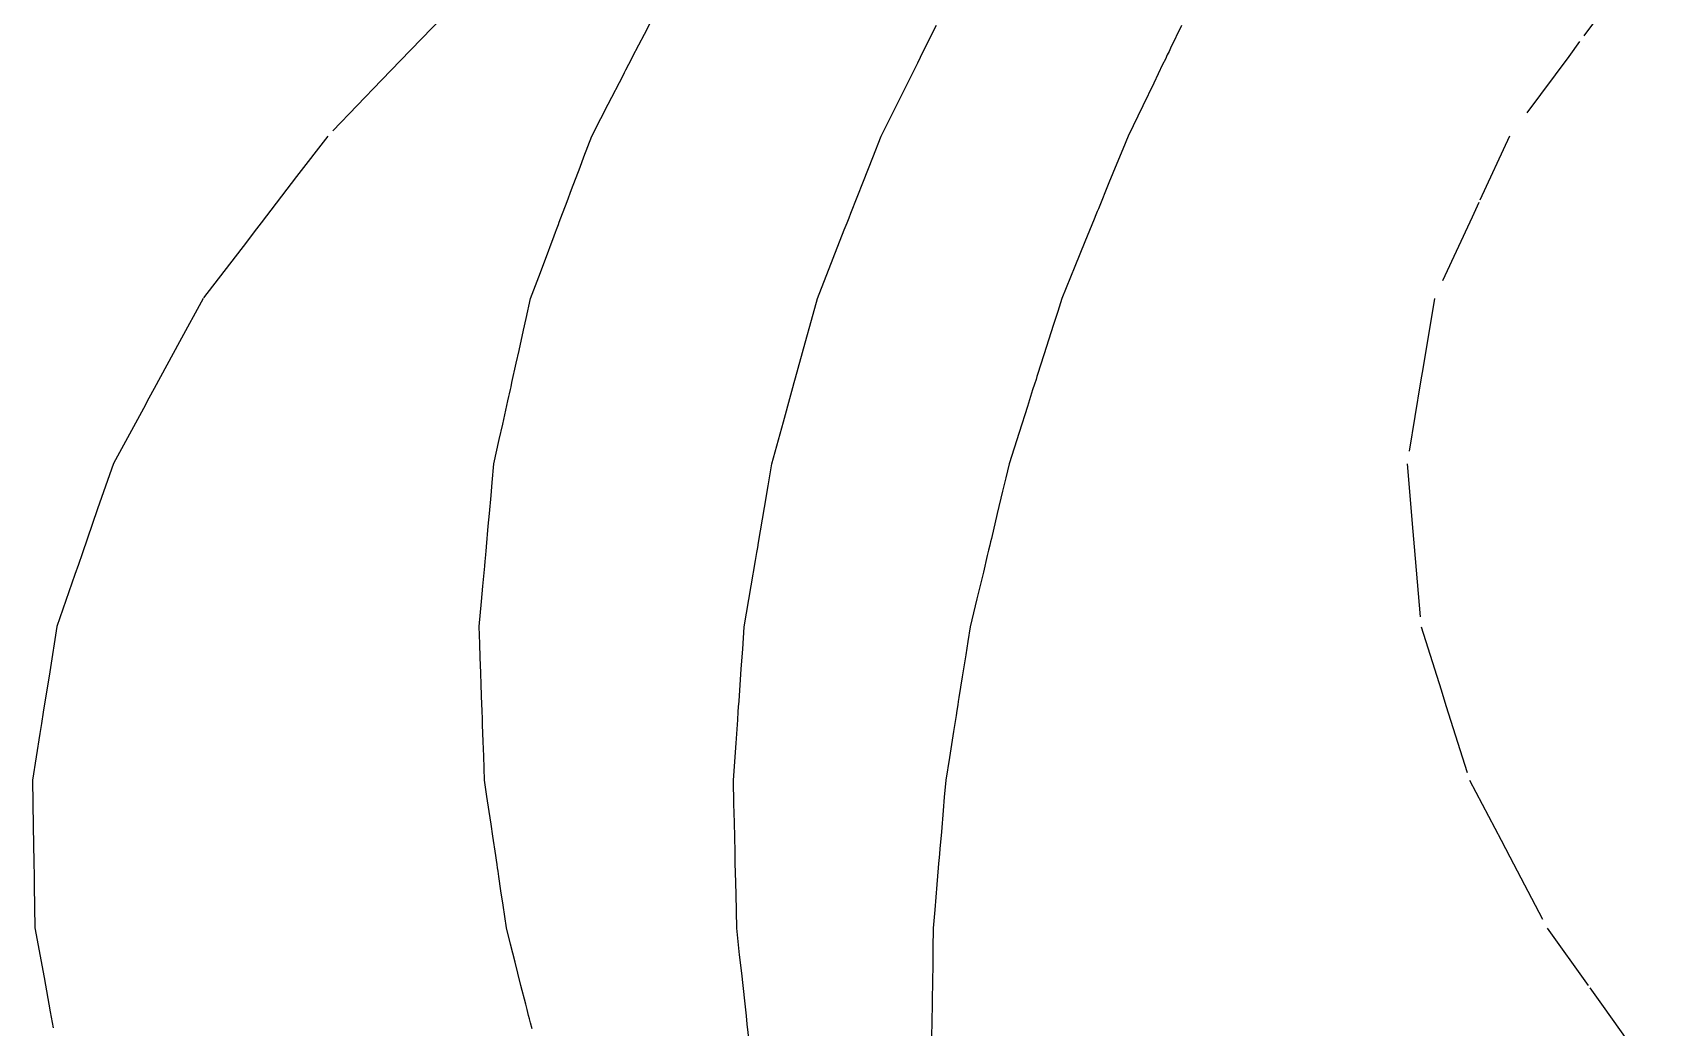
# Model space of a CAD drawing. Extents: x 11 to 203, y -288 to -10.
# Drawn here: x 95.51 to 128.04, y -214.26 to -194.3 of the extents above; entities that cross this region are included whole.
import ezdxf

# ---------------------------------------------------------------- set-up
doc = ezdxf.new("R2010")
doc.units = 0
for name, pattern in [('AI-LINETYPE-4', [2.822222, 1.411111, -1.411111]), ('AI-LINETYPE-6', [2.822222, 1.411111, -1.411111]), ('AI-LINETYPE-7', [2.822222, 1.411111, -1.411111])]:
    doc.linetypes.add(name, pattern=pattern)
doc.layers.add('MOUNTAINLINE', color=7, linetype='CONTINUOUS')
doc.layers.add('VALLEYLINE', color=7, linetype='CONTINUOUS')

# ---------------------------------------------------------------- blocks, each defined once
blk = doc.blocks.new('BLOCK_5')
at = {"layer": 'VALLEYLINE', "color": 7, "linetype": 'AI-LINETYPE-4'}
blk.add_lwpolyline([(127.468, -193.238), (126.541, -194.487), (126.322, -194.784), (125.134, -196.384), (124.521, -197.713), (124.386, -198.005), (123.629, -199.642), (123.403, -201.012), (123.353, -201.311), (123.081, -202.956), (123.197, -204.31), (123.223, -204.619), (123.362, -206.223), (123.762, -207.489), (123.861, -207.803), (124.335, -209.301), (124.966, -210.503), (125.14, -210.836), (125.891, -212.266), (126.744, -213.462), (127.015, -213.841), (128.045, -215.284)], dxfattribs=at)
blk = doc.blocks.new('BLOCK_7')
at = {"layer": 'VALLEYLINE', "color": 7, "linetype": 'AI-LINETYPE-6'}
blk.add_lwpolyline([(109.895, -214.638), (109.847, -214.195), (109.828, -214.022), (109.815, -213.905), (109.795, -213.725), (109.735, -213.169), (109.694, -212.8), (109.635, -212.264), (109.621, -211.585), (109.61, -211.141), (109.607, -210.98), (109.604, -210.876), (109.602, -210.739), (109.588, -210.147), (109.58, -209.774), (109.569, -209.3), (109.621, -208.554), (109.655, -208.086), (109.666, -207.928), (109.673, -207.83), (109.681, -207.713), (109.727, -207.067), (109.755, -206.67), (109.787, -206.221), (109.926, -205.4), (110.012, -204.892), (110.039, -204.734), (110.056, -204.635), (110.074, -204.531), (110.193, -203.831), (110.266, -203.398), (110.342, -202.954), (110.574, -202.111), (110.721, -201.574), (110.763, -201.423), (110.79, -201.323), (110.816, -201.227), (111.008, -200.529), (111.133, -200.073), (111.252, -199.641), (111.571, -198.828), (111.793, -198.264), (111.85, -198.121), (111.889, -198.018), (111.926, -197.925), (112.178, -197.285), (112.365, -196.811), (112.532, -196.383), (112.9, -195.646), (113.198, -195.048), (113.265, -194.916), (113.321, -194.802), (113.371, -194.702), (113.643, -194.157)], dxfattribs=at)
at = {"layer": 'VALLEYLINE', "color": 7, "linetype": 'AI-LINETYPE-7'}
blk.add_lwpolyline([(103.738, -193.991), (102.888, -194.871), (102.713, -195.052), (102.512, -195.261), (101.432, -196.381), (100.808, -197.195), (100.097, -198.122), (99.957, -198.305), (99.801, -198.508), (98.936, -199.638), (98.462, -200.509), (97.951, -201.446), (97.846, -201.641), (97.735, -201.844), (97.132, -202.951), (96.817, -203.86), (96.505, -204.759), (96.431, -204.972), (96.361, -205.175), (95.999, -206.219), (95.855, -207.126), (95.726, -207.934), (95.689, -208.165), (95.658, -208.363), (95.509, -209.297), (95.525, -210.222), (95.537, -210.953), (95.542, -211.216), (95.545, -211.415), (95.56, -212.262), (95.741, -213.258), (95.865, -213.942), (95.924, -214.268)], dxfattribs=at)
blk = doc.blocks.new('BLOCK_420')
at = {"layer": 'MOUNTAINLINE', "color": 7}
blk.add_lwpolyline([(113.551, -214.034), (113.55, -214.118)], dxfattribs=at)
blk = doc.blocks.new('BLOCK_421')
at = {"layer": 'MOUNTAINLINE', "color": 7}
blk.add_lwpolyline([(113.553, -213.898), (113.551, -214.034)], dxfattribs=at)
blk = doc.blocks.new('BLOCK_422')
at = {"layer": 'MOUNTAINLINE', "color": 7}
blk.add_lwpolyline([(113.555, -213.807), (113.553, -213.898)], dxfattribs=at)
blk = doc.blocks.new('BLOCK_423')
at = {"layer": 'MOUNTAINLINE', "color": 7}
blk.add_lwpolyline([(113.56, -213.384), (113.556, -213.667)], dxfattribs=at)
blk = doc.blocks.new('BLOCK_424')
at = {"layer": 'MOUNTAINLINE', "color": 7}
blk.add_lwpolyline([(113.567, -212.954), (113.56, -213.384)], dxfattribs=at)
blk = doc.blocks.new('BLOCK_425')
at = {"layer": 'MOUNTAINLINE', "color": 7}
blk.add_lwpolyline([(113.57, -212.672), (113.567, -212.954)], dxfattribs=at)
blk = doc.blocks.new('BLOCK_426')
at = {"layer": 'MOUNTAINLINE', "color": 7}
blk.add_lwpolyline([(113.556, -213.667), (113.555, -213.807)], dxfattribs=at)
blk = doc.blocks.new('BLOCK_427')
at = {"layer": 'MOUNTAINLINE', "color": 7}
blk.add_lwpolyline([(113.575, -212.265), (113.57, -212.672)], dxfattribs=at)
blk = doc.blocks.new('BLOCK_428')
at = {"layer": 'MOUNTAINLINE', "color": 7}
blk.add_lwpolyline([(113.607, -211.899), (113.575, -212.265)], dxfattribs=at)
blk = doc.blocks.new('BLOCK_429')
at = {"layer": 'MOUNTAINLINE', "color": 7}
blk.add_lwpolyline([(113.65, -211.39), (113.607, -211.899)], dxfattribs=at)
blk = doc.blocks.new('BLOCK_430')
at = {"layer": 'MOUNTAINLINE', "color": 7}
blk.add_lwpolyline([(113.678, -211.06), (113.65, -211.39)], dxfattribs=at)
blk = doc.blocks.new('BLOCK_431')
at = {"layer": 'MOUNTAINLINE', "color": 7}
blk.add_lwpolyline([(113.685, -210.971), (113.678, -211.06)], dxfattribs=at)
blk = doc.blocks.new('BLOCK_432')
at = {"layer": 'MOUNTAINLINE', "color": 7}
blk.add_lwpolyline([(113.696, -210.853), (113.685, -210.971)], dxfattribs=at)
blk = doc.blocks.new('BLOCK_433')
at = {"layer": 'MOUNTAINLINE', "color": 7}
blk.add_lwpolyline([(113.702, -210.776), (113.696, -210.853)], dxfattribs=at)
blk = doc.blocks.new('BLOCK_434')
at = {"layer": 'MOUNTAINLINE', "color": 7}
blk.add_lwpolyline([(113.711, -210.675), (113.702, -210.776)], dxfattribs=at)
blk = doc.blocks.new('BLOCK_435')
at = {"layer": 'MOUNTAINLINE', "color": 7}
blk.add_lwpolyline([(113.74, -210.335), (113.711, -210.675)], dxfattribs=at)
blk = doc.blocks.new('BLOCK_436')
at = {"layer": 'MOUNTAINLINE', "color": 7}
blk.add_lwpolyline([(113.776, -209.907), (113.74, -210.335)], dxfattribs=at)
blk = doc.blocks.new('BLOCK_437')
at = {"layer": 'MOUNTAINLINE', "color": 7}
blk.add_lwpolyline([(113.799, -209.638), (113.776, -209.907)], dxfattribs=at)
blk = doc.blocks.new('BLOCK_438')
at = {"layer": 'MOUNTAINLINE', "color": 7}
blk.add_lwpolyline([(113.827, -209.3), (113.799, -209.638)], dxfattribs=at)
blk = doc.blocks.new('BLOCK_439')
at = {"layer": 'MOUNTAINLINE', "color": 7}
blk.add_lwpolyline([(113.9, -208.846), (113.827, -209.3)], dxfattribs=at)
blk = doc.blocks.new('BLOCK_440')
at = {"layer": 'MOUNTAINLINE', "color": 7}
blk.add_lwpolyline([(113.984, -208.324), (113.9, -208.846)], dxfattribs=at)
blk = doc.blocks.new('BLOCK_441')
at = {"layer": 'MOUNTAINLINE', "color": 7}
blk.add_lwpolyline([(114.035, -207.999), (113.984, -208.324)], dxfattribs=at)
blk = doc.blocks.new('BLOCK_442')
at = {"layer": 'MOUNTAINLINE', "color": 7}
blk.add_lwpolyline([(114.052, -207.9), (114.035, -207.999)], dxfattribs=at)
blk = doc.blocks.new('BLOCK_443')
at = {"layer": 'MOUNTAINLINE', "color": 7}
blk.add_lwpolyline([(114.068, -207.791), (114.052, -207.9)], dxfattribs=at)
blk = doc.blocks.new('BLOCK_444')
at = {"layer": 'MOUNTAINLINE', "color": 7}
blk.add_lwpolyline([(114.08, -207.723), (114.068, -207.791)], dxfattribs=at)
blk = doc.blocks.new('BLOCK_445')
at = {"layer": 'MOUNTAINLINE', "color": 7}
blk.add_lwpolyline([(114.093, -207.643), (114.08, -207.723)], dxfattribs=at)
blk = doc.blocks.new('BLOCK_446')
at = {"layer": 'MOUNTAINLINE', "color": 7}
blk.add_lwpolyline([(114.159, -207.225), (114.093, -207.643)], dxfattribs=at)
blk = doc.blocks.new('BLOCK_447')
at = {"layer": 'MOUNTAINLINE', "color": 7}
blk.add_lwpolyline([(114.23, -206.788), (114.159, -207.225)], dxfattribs=at)
blk = doc.blocks.new('BLOCK_448')
at = {"layer": 'MOUNTAINLINE', "color": 7}
blk.add_lwpolyline([(114.272, -206.521), (114.23, -206.788)], dxfattribs=at)
blk = doc.blocks.new('BLOCK_449')
at = {"layer": 'MOUNTAINLINE', "color": 7}
blk.add_lwpolyline([(114.32, -206.221), (114.272, -206.521)], dxfattribs=at)
blk = doc.blocks.new('BLOCK_450')
at = {"layer": 'MOUNTAINLINE', "color": 7}
blk.add_lwpolyline([(114.453, -205.665), (114.32, -206.221)], dxfattribs=at)
blk = doc.blocks.new('BLOCK_451')
at = {"layer": 'MOUNTAINLINE', "color": 7}
blk.add_lwpolyline([(114.582, -205.126), (114.453, -205.665)], dxfattribs=at)
blk = doc.blocks.new('BLOCK_452')
at = {"layer": 'MOUNTAINLINE', "color": 7}
blk.add_lwpolyline([(114.66, -204.796), (114.582, -205.126)], dxfattribs=at)
blk = doc.blocks.new('BLOCK_453')
at = {"layer": 'MOUNTAINLINE', "color": 7}
blk.add_lwpolyline([(114.687, -204.686), (114.66, -204.796)], dxfattribs=at)
blk = doc.blocks.new('BLOCK_454')
at = {"layer": 'MOUNTAINLINE', "color": 7}
blk.add_lwpolyline([(114.711, -204.584), (114.687, -204.686)], dxfattribs=at)
blk = doc.blocks.new('BLOCK_455')
at = {"layer": 'MOUNTAINLINE', "color": 7}
blk.add_lwpolyline([(114.725, -204.519), (114.711, -204.584)], dxfattribs=at)
blk = doc.blocks.new('BLOCK_456')
at = {"layer": 'MOUNTAINLINE', "color": 7}
blk.add_lwpolyline([(114.742, -204.452), (114.725, -204.519)], dxfattribs=at)
blk = doc.blocks.new('BLOCK_457')
at = {"layer": 'MOUNTAINLINE', "color": 7}
blk.add_lwpolyline([(114.862, -203.951), (114.742, -204.452)], dxfattribs=at)
blk = doc.blocks.new('BLOCK_458')
at = {"layer": 'MOUNTAINLINE', "color": 7}
blk.add_lwpolyline([(114.968, -203.506), (114.862, -203.951)], dxfattribs=at)
blk = doc.blocks.new('BLOCK_459')
at = {"layer": 'MOUNTAINLINE', "color": 7}
blk.add_lwpolyline([(115.032, -203.233), (114.968, -203.506)], dxfattribs=at)
blk = doc.blocks.new('BLOCK_460')
at = {"layer": 'MOUNTAINLINE', "color": 7}
blk.add_lwpolyline([(115.1, -202.955), (115.032, -203.233)], dxfattribs=at)
blk = doc.blocks.new('BLOCK_461')
at = {"layer": 'MOUNTAINLINE', "color": 7}
blk.add_lwpolyline([(115.299, -202.328), (115.1, -202.955)], dxfattribs=at)
blk = doc.blocks.new('BLOCK_462')
at = {"layer": 'MOUNTAINLINE', "color": 7}
blk.add_lwpolyline([(115.466, -201.805), (115.299, -202.328)], dxfattribs=at)
blk = doc.blocks.new('BLOCK_463')
at = {"layer": 'MOUNTAINLINE', "color": 7}
blk.add_lwpolyline([(115.571, -201.473), (115.466, -201.805)], dxfattribs=at)
blk = doc.blocks.new('BLOCK_464')
at = {"layer": 'MOUNTAINLINE', "color": 7}
blk.add_lwpolyline([(115.608, -201.358), (115.571, -201.473)], dxfattribs=at)
blk = doc.blocks.new('BLOCK_465')
at = {"layer": 'MOUNTAINLINE', "color": 7}
blk.add_lwpolyline([(115.638, -201.264), (115.608, -201.358)], dxfattribs=at)
blk = doc.blocks.new('BLOCK_466')
at = {"layer": 'MOUNTAINLINE', "color": 7}
blk.add_lwpolyline([(115.657, -201.203), (115.638, -201.264)], dxfattribs=at)
blk = doc.blocks.new('BLOCK_467')
at = {"layer": 'MOUNTAINLINE', "color": 7}
blk.add_lwpolyline([(115.677, -201.144), (115.657, -201.203)], dxfattribs=at)
blk = doc.blocks.new('BLOCK_468')
at = {"layer": 'MOUNTAINLINE', "color": 7}
blk.add_lwpolyline([(115.848, -200.604), (115.677, -201.144)], dxfattribs=at)
blk = doc.blocks.new('BLOCK_469')
at = {"layer": 'MOUNTAINLINE', "color": 7}
blk.add_lwpolyline([(115.984, -200.179), (115.848, -200.604)], dxfattribs=at)
blk = doc.blocks.new('BLOCK_470')
at = {"layer": 'MOUNTAINLINE', "color": 7}
blk.add_lwpolyline([(116.073, -199.902), (115.984, -200.179)], dxfattribs=at)
blk = doc.blocks.new('BLOCK_471')
at = {"layer": 'MOUNTAINLINE', "color": 7}
blk.add_lwpolyline([(116.156, -199.641), (116.073, -199.902)], dxfattribs=at)
blk = doc.blocks.new('BLOCK_472')
at = {"layer": 'MOUNTAINLINE', "color": 7}
blk.add_lwpolyline([(116.418, -198.996), (116.156, -199.641)], dxfattribs=at)
blk = doc.blocks.new('BLOCK_473')
at = {"layer": 'MOUNTAINLINE', "color": 7}
blk.add_lwpolyline([(116.62, -198.503), (116.418, -198.996)], dxfattribs=at)
blk = doc.blocks.new('BLOCK_474')
at = {"layer": 'MOUNTAINLINE', "color": 7}
blk.add_lwpolyline([(116.759, -198.162), (116.62, -198.503)], dxfattribs=at)
blk = doc.blocks.new('BLOCK_475')
at = {"layer": 'MOUNTAINLINE', "color": 7}
blk.add_lwpolyline([(116.806, -198.046), (116.759, -198.162)], dxfattribs=at)
blk = doc.blocks.new('BLOCK_476')
at = {"layer": 'MOUNTAINLINE', "color": 7}
blk.add_lwpolyline([(116.841, -197.96), (116.806, -198.046)], dxfattribs=at)
blk = doc.blocks.new('BLOCK_477')
at = {"layer": 'MOUNTAINLINE', "color": 7}
blk.add_lwpolyline([(116.867, -197.897), (116.841, -197.96)], dxfattribs=at)
blk = doc.blocks.new('BLOCK_478')
at = {"layer": 'MOUNTAINLINE', "color": 7}
blk.add_lwpolyline([(116.89, -197.841), (116.867, -197.897)], dxfattribs=at)
blk = doc.blocks.new('BLOCK_479')
at = {"layer": 'MOUNTAINLINE', "color": 7}
blk.add_lwpolyline([(117.102, -197.32), (116.89, -197.841)], dxfattribs=at)
blk = doc.blocks.new('BLOCK_480')
at = {"layer": 'MOUNTAINLINE', "color": 7}
blk.add_lwpolyline([(117.26, -196.931), (117.102, -197.32)], dxfattribs=at)
blk = doc.blocks.new('BLOCK_481')
at = {"layer": 'MOUNTAINLINE', "color": 7}
blk.add_lwpolyline([(117.378, -196.643), (117.26, -196.931)], dxfattribs=at)
blk = doc.blocks.new('BLOCK_482')
at = {"layer": 'MOUNTAINLINE', "color": 7}
blk.add_lwpolyline([(117.484, -196.383), (117.378, -196.643)], dxfattribs=at)
blk = doc.blocks.new('BLOCK_483')
at = {"layer": 'MOUNTAINLINE', "color": 7}
blk.add_lwpolyline([(117.778, -195.774), (117.484, -196.383)], dxfattribs=at)
blk = doc.blocks.new('BLOCK_484')
at = {"layer": 'MOUNTAINLINE', "color": 7}
blk.add_lwpolyline([(117.999, -195.318), (117.778, -195.774)], dxfattribs=at)
blk = doc.blocks.new('BLOCK_485')
at = {"layer": 'MOUNTAINLINE', "color": 7}
blk.add_lwpolyline([(118.178, -194.948), (117.999, -195.318)], dxfattribs=at)
blk = doc.blocks.new('BLOCK_486')
at = {"layer": 'MOUNTAINLINE', "color": 7}
blk.add_lwpolyline([(118.232, -194.837), (118.178, -194.948)], dxfattribs=at)
blk = doc.blocks.new('BLOCK_487')
at = {"layer": 'MOUNTAINLINE', "color": 7}
blk.add_lwpolyline([(118.272, -194.754), (118.232, -194.837)], dxfattribs=at)
blk = doc.blocks.new('BLOCK_488')
at = {"layer": 'MOUNTAINLINE', "color": 7}
blk.add_lwpolyline([(118.307, -194.683), (118.272, -194.754)], dxfattribs=at)
blk = doc.blocks.new('BLOCK_489')
at = {"layer": 'MOUNTAINLINE', "color": 7}
blk.add_lwpolyline([(118.336, -194.621), (118.307, -194.683)], dxfattribs=at)
blk = doc.blocks.new('BLOCK_490')
at = {"layer": 'MOUNTAINLINE', "color": 7}
blk.add_lwpolyline([(118.558, -194.163), (118.336, -194.621)], dxfattribs=at)
blk = doc.blocks.new('BLOCK_496')
at = {"layer": 'MOUNTAINLINE', "color": 7}
blk.add_lwpolyline([(113.55, -214.118), (113.545, -214.468)], dxfattribs=at)
blk = doc.blocks.new('BLOCK_840')
at = {"layer": 'MOUNTAINLINE', "color": 7}
blk.add_lwpolyline([(105.43, -213.896), (105.404, -213.794)], dxfattribs=at)
blk = doc.blocks.new('BLOCK_841')
at = {"layer": 'MOUNTAINLINE', "color": 7}
blk.add_lwpolyline([(105.478, -214.085), (105.461, -214.018)], dxfattribs=at)
blk = doc.blocks.new('BLOCK_933')
at = {"layer": 'MOUNTAINLINE', "color": 7}
blk.add_lwpolyline([(105.529, -214.283), (105.498, -214.164)], dxfattribs=at)
blk = doc.blocks.new('BLOCK_934')
at = {"layer": 'MOUNTAINLINE', "color": 7}
blk.add_lwpolyline([(105.498, -214.164), (105.478, -214.085)], dxfattribs=at)
blk = doc.blocks.new('BLOCK_935')
at = {"layer": 'MOUNTAINLINE', "color": 7}
blk.add_lwpolyline([(105.461, -214.018), (105.43, -213.896)], dxfattribs=at)
blk = doc.blocks.new('BLOCK_936')
at = {"layer": 'MOUNTAINLINE', "color": 7}
blk.add_lwpolyline([(105.404, -213.794), (105.308, -213.415)], dxfattribs=at)
blk = doc.blocks.new('BLOCK_937')
at = {"layer": 'MOUNTAINLINE', "color": 7}
blk.add_lwpolyline([(105.099, -212.589), (105.017, -212.263)], dxfattribs=at)
blk = doc.blocks.new('BLOCK_938')
at = {"layer": 'MOUNTAINLINE', "color": 7}
blk.add_lwpolyline([(105.246, -213.167), (105.19, -212.948)], dxfattribs=at)
blk = doc.blocks.new('BLOCK_939')
at = {"layer": 'MOUNTAINLINE', "color": 7}
blk.add_lwpolyline([(105.308, -213.415), (105.246, -213.167)], dxfattribs=at)
blk = doc.blocks.new('BLOCK_940')
at = {"layer": 'MOUNTAINLINE', "color": 7}
blk.add_lwpolyline([(105.19, -212.948), (105.099, -212.589)], dxfattribs=at)
blk = doc.blocks.new('BLOCK_941')
at = {"layer": 'MOUNTAINLINE', "color": 7}
blk.add_lwpolyline([(105.017, -212.263), (104.949, -211.809)], dxfattribs=at)
blk = doc.blocks.new('BLOCK_942')
at = {"layer": 'MOUNTAINLINE', "color": 7}
blk.add_lwpolyline([(104.905, -211.516), (104.863, -211.233)], dxfattribs=at)
blk = doc.blocks.new('BLOCK_943')
at = {"layer": 'MOUNTAINLINE', "color": 7}
blk.add_lwpolyline([(104.949, -211.809), (104.905, -211.516)], dxfattribs=at)
blk = doc.blocks.new('BLOCK_944')
at = {"layer": 'MOUNTAINLINE', "color": 7}
blk.add_lwpolyline([(104.863, -211.233), (104.848, -211.126)], dxfattribs=at)
blk = doc.blocks.new('BLOCK_945')
at = {"layer": 'MOUNTAINLINE', "color": 7}
blk.add_lwpolyline([(104.814, -210.9), (104.801, -210.811)], dxfattribs=at)
blk = doc.blocks.new('BLOCK_946')
at = {"layer": 'MOUNTAINLINE', "color": 7}
blk.add_lwpolyline([(104.838, -211.058), (104.828, -210.991)], dxfattribs=at)
blk = doc.blocks.new('BLOCK_947')
at = {"layer": 'MOUNTAINLINE', "color": 7}
blk.add_lwpolyline([(104.848, -211.126), (104.838, -211.058)], dxfattribs=at)
blk = doc.blocks.new('BLOCK_948')
at = {"layer": 'MOUNTAINLINE', "color": 7}
blk.add_lwpolyline([(104.828, -210.991), (104.814, -210.9)], dxfattribs=at)
blk = doc.blocks.new('BLOCK_949')
at = {"layer": 'MOUNTAINLINE', "color": 7}
blk.add_lwpolyline([(104.801, -210.811), (104.743, -210.424)], dxfattribs=at)
blk = doc.blocks.new('BLOCK_950')
at = {"layer": 'MOUNTAINLINE', "color": 7}
blk.add_lwpolyline([(104.625, -209.624), (104.576, -209.298)], dxfattribs=at)
blk = doc.blocks.new('BLOCK_951')
at = {"layer": 'MOUNTAINLINE', "color": 7}
blk.add_lwpolyline([(104.707, -210.183), (104.67, -209.93)], dxfattribs=at)
blk = doc.blocks.new('BLOCK_952')
at = {"layer": 'MOUNTAINLINE', "color": 7}
blk.add_lwpolyline([(104.743, -210.424), (104.707, -210.183)], dxfattribs=at)
blk = doc.blocks.new('BLOCK_953')
at = {"layer": 'MOUNTAINLINE', "color": 7}
blk.add_lwpolyline([(104.67, -209.93), (104.625, -209.624)], dxfattribs=at)
blk = doc.blocks.new('BLOCK_954')
at = {"layer": 'MOUNTAINLINE', "color": 7}
blk.add_lwpolyline([(104.576, -209.298), (104.56, -208.82)], dxfattribs=at)
blk = doc.blocks.new('BLOCK_955')
at = {"layer": 'MOUNTAINLINE', "color": 7}
blk.add_lwpolyline([(104.55, -208.523), (104.538, -208.187)], dxfattribs=at)
blk = doc.blocks.new('BLOCK_956')
at = {"layer": 'MOUNTAINLINE', "color": 7}
blk.add_lwpolyline([(104.56, -208.82), (104.55, -208.523)], dxfattribs=at)
blk = doc.blocks.new('BLOCK_957')
at = {"layer": 'MOUNTAINLINE', "color": 7}
blk.add_lwpolyline([(104.538, -208.187), (104.535, -208.087)], dxfattribs=at)
blk = doc.blocks.new('BLOCK_958')
at = {"layer": 'MOUNTAINLINE', "color": 7}
blk.add_lwpolyline([(104.527, -207.88), (104.525, -207.795)], dxfattribs=at)
blk = doc.blocks.new('BLOCK_959')
at = {"layer": 'MOUNTAINLINE', "color": 7}
blk.add_lwpolyline([(104.533, -208.025), (104.53, -207.952)], dxfattribs=at)
blk = doc.blocks.new('BLOCK_960')
at = {"layer": 'MOUNTAINLINE', "color": 7}
blk.add_lwpolyline([(104.535, -208.087), (104.533, -208.025)], dxfattribs=at)
blk = doc.blocks.new('BLOCK_961')
at = {"layer": 'MOUNTAINLINE', "color": 7}
blk.add_lwpolyline([(104.53, -207.952), (104.527, -207.88)], dxfattribs=at)
blk = doc.blocks.new('BLOCK_962')
at = {"layer": 'MOUNTAINLINE', "color": 7}
blk.add_lwpolyline([(104.525, -207.795), (104.511, -207.39)], dxfattribs=at)
blk = doc.blocks.new('BLOCK_963')
at = {"layer": 'MOUNTAINLINE', "color": 7}
blk.add_lwpolyline([(104.483, -206.565), (104.471, -206.22)], dxfattribs=at)
blk = doc.blocks.new('BLOCK_964')
at = {"layer": 'MOUNTAINLINE', "color": 7}
blk.add_lwpolyline([(104.503, -207.143), (104.492, -206.842)], dxfattribs=at)
blk = doc.blocks.new('BLOCK_965')
at = {"layer": 'MOUNTAINLINE', "color": 7}
blk.add_lwpolyline([(104.511, -207.39), (104.503, -207.143)], dxfattribs=at)
blk = doc.blocks.new('BLOCK_966')
at = {"layer": 'MOUNTAINLINE', "color": 7}
blk.add_lwpolyline([(104.492, -206.842), (104.483, -206.565)], dxfattribs=at)
blk = doc.blocks.new('BLOCK_967')
at = {"layer": 'MOUNTAINLINE', "color": 7}
blk.add_lwpolyline([(104.471, -206.22), (104.516, -205.718)], dxfattribs=at)
blk = doc.blocks.new('BLOCK_968')
at = {"layer": 'MOUNTAINLINE', "color": 7}
blk.add_lwpolyline([(104.544, -205.41), (104.58, -205.005)], dxfattribs=at)
blk = doc.blocks.new('BLOCK_969')
at = {"layer": 'MOUNTAINLINE', "color": 7}
blk.add_lwpolyline([(104.516, -205.718), (104.544, -205.41)], dxfattribs=at)
blk = doc.blocks.new('BLOCK_970')
at = {"layer": 'MOUNTAINLINE', "color": 7}
blk.add_lwpolyline([(104.58, -205.005), (104.589, -204.909)], dxfattribs=at)
blk = doc.blocks.new('BLOCK_971')
at = {"layer": 'MOUNTAINLINE', "color": 7}
blk.add_lwpolyline([(104.607, -204.707), (104.615, -204.622)], dxfattribs=at)
blk = doc.blocks.new('BLOCK_972')
at = {"layer": 'MOUNTAINLINE', "color": 7}
blk.add_lwpolyline([(104.594, -204.85), (104.601, -204.77)], dxfattribs=at)
blk = doc.blocks.new('BLOCK_973')
at = {"layer": 'MOUNTAINLINE', "color": 7}
blk.add_lwpolyline([(104.589, -204.909), (104.594, -204.85)], dxfattribs=at)
blk = doc.blocks.new('BLOCK_974')
at = {"layer": 'MOUNTAINLINE', "color": 7}
blk.add_lwpolyline([(104.601, -204.77), (104.607, -204.707)], dxfattribs=at)
blk = doc.blocks.new('BLOCK_975')
at = {"layer": 'MOUNTAINLINE', "color": 7}
blk.add_lwpolyline([(104.615, -204.622), (104.652, -204.206)], dxfattribs=at)
blk = doc.blocks.new('BLOCK_976')
at = {"layer": 'MOUNTAINLINE', "color": 7}
blk.add_lwpolyline([(104.731, -203.33), (104.765, -202.953)], dxfattribs=at)
blk = doc.blocks.new('BLOCK_977')
at = {"layer": 'MOUNTAINLINE', "color": 7}
blk.add_lwpolyline([(104.675, -203.95), (104.707, -203.588)], dxfattribs=at)
blk = doc.blocks.new('BLOCK_978')
at = {"layer": 'MOUNTAINLINE', "color": 7}
blk.add_lwpolyline([(104.652, -204.206), (104.675, -203.95)], dxfattribs=at)
blk = doc.blocks.new('BLOCK_979')
at = {"layer": 'MOUNTAINLINE', "color": 7}
blk.add_lwpolyline([(104.707, -203.588), (104.731, -203.33)], dxfattribs=at)
blk = doc.blocks.new('BLOCK_980')
at = {"layer": 'MOUNTAINLINE', "color": 7}
blk.add_lwpolyline([(104.765, -202.953), (104.872, -202.468)], dxfattribs=at)
blk = doc.blocks.new('BLOCK_981')
at = {"layer": 'MOUNTAINLINE', "color": 7}
blk.add_lwpolyline([(104.941, -202.16), (105.045, -201.692)], dxfattribs=at)
blk = doc.blocks.new('BLOCK_982')
at = {"layer": 'MOUNTAINLINE', "color": 7}
blk.add_lwpolyline([(104.872, -202.468), (104.941, -202.16)], dxfattribs=at)
blk = doc.blocks.new('BLOCK_983')
at = {"layer": 'MOUNTAINLINE', "color": 7}
blk.add_lwpolyline([(105.045, -201.692), (105.064, -201.606)], dxfattribs=at)
blk = doc.blocks.new('BLOCK_984')
at = {"layer": 'MOUNTAINLINE', "color": 7}
blk.add_lwpolyline([(105.108, -201.409), (105.127, -201.324)], dxfattribs=at)
blk = doc.blocks.new('BLOCK_985')
at = {"layer": 'MOUNTAINLINE', "color": 7}
blk.add_lwpolyline([(105.077, -201.551), (105.096, -201.462)], dxfattribs=at)
blk = doc.blocks.new('BLOCK_986')
at = {"layer": 'MOUNTAINLINE', "color": 7}
blk.add_lwpolyline([(105.064, -201.606), (105.077, -201.551)], dxfattribs=at)
blk = doc.blocks.new('BLOCK_987')
at = {"layer": 'MOUNTAINLINE', "color": 7}
blk.add_lwpolyline([(105.096, -201.462), (105.108, -201.409)], dxfattribs=at)
blk = doc.blocks.new('BLOCK_988')
at = {"layer": 'MOUNTAINLINE', "color": 7}
blk.add_lwpolyline([(105.127, -201.324), (105.213, -200.936)], dxfattribs=at)
blk = doc.blocks.new('BLOCK_989')
at = {"layer": 'MOUNTAINLINE', "color": 7}
blk.add_lwpolyline([(105.414, -200.037), (105.502, -199.639)], dxfattribs=at)
blk = doc.blocks.new('BLOCK_990')
at = {"layer": 'MOUNTAINLINE', "color": 7}
blk.add_lwpolyline([(105.27, -200.684), (105.361, -200.272)], dxfattribs=at)
blk = doc.blocks.new('BLOCK_991')
at = {"layer": 'MOUNTAINLINE', "color": 7}
blk.add_lwpolyline([(105.213, -200.936), (105.27, -200.684)], dxfattribs=at)
blk = doc.blocks.new('BLOCK_992')
at = {"layer": 'MOUNTAINLINE', "color": 7}
blk.add_lwpolyline([(105.361, -200.272), (105.414, -200.037)], dxfattribs=at)
blk = doc.blocks.new('BLOCK_993')
at = {"layer": 'MOUNTAINLINE', "color": 7}
blk.add_lwpolyline([(105.502, -199.639), (105.665, -199.206)], dxfattribs=at)
blk = doc.blocks.new('BLOCK_994')
at = {"layer": 'MOUNTAINLINE', "color": 7}
blk.add_lwpolyline([(105.778, -198.907), (105.974, -198.382)], dxfattribs=at)
blk = doc.blocks.new('BLOCK_995')
at = {"layer": 'MOUNTAINLINE', "color": 7}
blk.add_lwpolyline([(105.665, -199.206), (105.778, -198.907)], dxfattribs=at)
blk = doc.blocks.new('BLOCK_996')
at = {"layer": 'MOUNTAINLINE', "color": 7}
blk.add_lwpolyline([(105.974, -198.382), (106.002, -198.309)], dxfattribs=at)
blk = doc.blocks.new('BLOCK_997')
at = {"layer": 'MOUNTAINLINE', "color": 7}
blk.add_lwpolyline([(106.077, -198.11), (106.11, -198.021)], dxfattribs=at)
blk = doc.blocks.new('BLOCK_998')
at = {"layer": 'MOUNTAINLINE', "color": 7}
blk.add_lwpolyline([(106.022, -198.256), (106.059, -198.158)], dxfattribs=at)
blk = doc.blocks.new('BLOCK_999')
at = {"layer": 'MOUNTAINLINE', "color": 7}
blk.add_lwpolyline([(106.002, -198.309), (106.022, -198.256)], dxfattribs=at)
blk = doc.blocks.new('BLOCK_1000')
at = {"layer": 'MOUNTAINLINE', "color": 7}
blk.add_lwpolyline([(106.059, -198.158), (106.077, -198.11)], dxfattribs=at)
blk = doc.blocks.new('BLOCK_1001')
at = {"layer": 'MOUNTAINLINE', "color": 7}
blk.add_lwpolyline([(106.11, -198.021), (106.232, -197.696)], dxfattribs=at)
blk = doc.blocks.new('BLOCK_1002')
at = {"layer": 'MOUNTAINLINE', "color": 7}
blk.add_lwpolyline([(106.571, -196.796), (106.726, -196.382)], dxfattribs=at)
blk = doc.blocks.new('BLOCK_1003')
at = {"layer": 'MOUNTAINLINE', "color": 7}
blk.add_lwpolyline([(106.323, -197.456), (106.492, -197.006)], dxfattribs=at)
blk = doc.blocks.new('BLOCK_1004')
at = {"layer": 'MOUNTAINLINE', "color": 7}
blk.add_lwpolyline([(106.232, -197.696), (106.323, -197.456)], dxfattribs=at)
blk = doc.blocks.new('BLOCK_1005')
at = {"layer": 'MOUNTAINLINE', "color": 7}
blk.add_lwpolyline([(106.492, -197.006), (106.571, -196.796)], dxfattribs=at)
blk = doc.blocks.new('BLOCK_1006')
at = {"layer": 'MOUNTAINLINE', "color": 7}
blk.add_lwpolyline([(106.726, -196.382), (106.908, -196.03)], dxfattribs=at)
blk = doc.blocks.new('BLOCK_1007')
at = {"layer": 'MOUNTAINLINE', "color": 7}
blk.add_lwpolyline([(107.056, -195.743), (107.355, -195.165)], dxfattribs=at)
blk = doc.blocks.new('BLOCK_1008')
at = {"layer": 'MOUNTAINLINE', "color": 7}
blk.add_lwpolyline([(106.908, -196.03), (107.056, -195.743)], dxfattribs=at)
blk = doc.blocks.new('BLOCK_1009')
at = {"layer": 'MOUNTAINLINE', "color": 7}
blk.add_lwpolyline([(107.355, -195.165), (107.386, -195.104)], dxfattribs=at)
blk = doc.blocks.new('BLOCK_1010')
at = {"layer": 'MOUNTAINLINE', "color": 7}
blk.add_lwpolyline([(107.495, -194.895), (107.546, -194.795)], dxfattribs=at)
blk = doc.blocks.new('BLOCK_1011')
at = {"layer": 'MOUNTAINLINE', "color": 7}
blk.add_lwpolyline([(107.413, -195.053), (107.471, -194.94)], dxfattribs=at)
blk = doc.blocks.new('BLOCK_1012')
at = {"layer": 'MOUNTAINLINE', "color": 7}
blk.add_lwpolyline([(107.386, -195.104), (107.413, -195.053)], dxfattribs=at)
blk = doc.blocks.new('BLOCK_1013')
at = {"layer": 'MOUNTAINLINE', "color": 7}
blk.add_lwpolyline([(107.471, -194.94), (107.495, -194.895)], dxfattribs=at)
blk = doc.blocks.new('BLOCK_1014')
at = {"layer": 'MOUNTAINLINE', "color": 7}
blk.add_lwpolyline([(107.546, -194.795), (107.671, -194.553)], dxfattribs=at)
blk = doc.blocks.new('BLOCK_1016')
at = {"layer": 'MOUNTAINLINE', "color": 7}
blk.add_lwpolyline([(107.783, -194.336), (108.032, -193.855)], dxfattribs=at)
blk = doc.blocks.new('BLOCK_1017')
at = {"layer": 'MOUNTAINLINE', "color": 7}
blk.add_lwpolyline([(107.671, -194.553), (107.783, -194.336)], dxfattribs=at)

msp = doc.modelspace()

# ---------------------------------------------------------------- block references
at = {"layer": 'MOUNTAINLINE'}
for name in ['BLOCK_1016', 'BLOCK_490', 'BLOCK_1014', 'BLOCK_1017', 'BLOCK_1010', 'BLOCK_486', 'BLOCK_487', 'BLOCK_488', 'BLOCK_489', 'BLOCK_1007', 'BLOCK_1009', 'BLOCK_1012', 'BLOCK_1011', 'BLOCK_1013', 'BLOCK_485', 'BLOCK_484', 'BLOCK_1008', 'BLOCK_483', 'BLOCK_1006', 'BLOCK_1002', 'BLOCK_482', 'BLOCK_1005', 'BLOCK_481', 'BLOCK_1003', 'BLOCK_480', 'BLOCK_1004', 'BLOCK_479', 'BLOCK_1001', 'BLOCK_1000', 'BLOCK_997', 'BLOCK_475', 'BLOCK_476', 'BLOCK_477', 'BLOCK_478', 'BLOCK_994', 'BLOCK_996', 'BLOCK_999', 'BLOCK_998', 'BLOCK_474', 'BLOCK_473', 'BLOCK_995', 'BLOCK_472', 'BLOCK_993', 'BLOCK_989', 'BLOCK_471', 'BLOCK_992', 'BLOCK_470', 'BLOCK_990', 'BLOCK_469', 'BLOCK_991', 'BLOCK_468', 'BLOCK_988', 'BLOCK_984', 'BLOCK_464', 'BLOCK_465', 'BLOCK_466', 'BLOCK_467', 'BLOCK_981', 'BLOCK_983', 'BLOCK_986', 'BLOCK_985', 'BLOCK_987', 'BLOCK_463', 'BLOCK_462', 'BLOCK_982', 'BLOCK_461', 'BLOCK_980', 'BLOCK_976', 'BLOCK_460', 'BLOCK_979', 'BLOCK_459', 'BLOCK_977', 'BLOCK_458', 'BLOCK_978', 'BLOCK_457', 'BLOCK_975', 'BLOCK_971', 'BLOCK_454', 'BLOCK_455', 'BLOCK_456', 'BLOCK_970', 'BLOCK_973', 'BLOCK_972', 'BLOCK_974', 'BLOCK_452', 'BLOCK_453', 'BLOCK_968', 'BLOCK_451', 'BLOCK_969', 'BLOCK_967', 'BLOCK_450', 'BLOCK_963', 'BLOCK_449', 'BLOCK_966', 'BLOCK_448', 'BLOCK_964', 'BLOCK_447', 'BLOCK_965', 'BLOCK_446', 'BLOCK_962', 'BLOCK_958', 'BLOCK_961', 'BLOCK_442', 'BLOCK_443', 'BLOCK_444', 'BLOCK_445', 'BLOCK_959', 'BLOCK_960', 'BLOCK_957', 'BLOCK_955', 'BLOCK_441', 'BLOCK_956', 'BLOCK_440', 'BLOCK_954', 'BLOCK_439', 'BLOCK_950', 'BLOCK_438', 'BLOCK_953', 'BLOCK_437', 'BLOCK_951', 'BLOCK_436', 'BLOCK_952', 'BLOCK_949', 'BLOCK_435', 'BLOCK_945', 'BLOCK_433', 'BLOCK_434', 'BLOCK_948', 'BLOCK_946', 'BLOCK_947', 'BLOCK_944', 'BLOCK_430', 'BLOCK_431', 'BLOCK_432', 'BLOCK_942', 'BLOCK_429', 'BLOCK_943', 'BLOCK_941', 'BLOCK_428', 'BLOCK_937', 'BLOCK_427', 'BLOCK_940', 'BLOCK_425', 'BLOCK_938', 'BLOCK_424', 'BLOCK_939', 'BLOCK_936', 'BLOCK_423', 'BLOCK_426', 'BLOCK_840', 'BLOCK_935', 'BLOCK_841', 'BLOCK_420', 'BLOCK_421', 'BLOCK_422', 'BLOCK_934', 'BLOCK_933', 'BLOCK_496']:
    msp.add_blockref(name, (0, 0), dxfattribs=at)
at = {"layer": 'VALLEYLINE'}
for name in ['BLOCK_5', 'BLOCK_7']:
    msp.add_blockref(name, (0, 0), dxfattribs=at)

doc.saveas('drawing.dxf')
